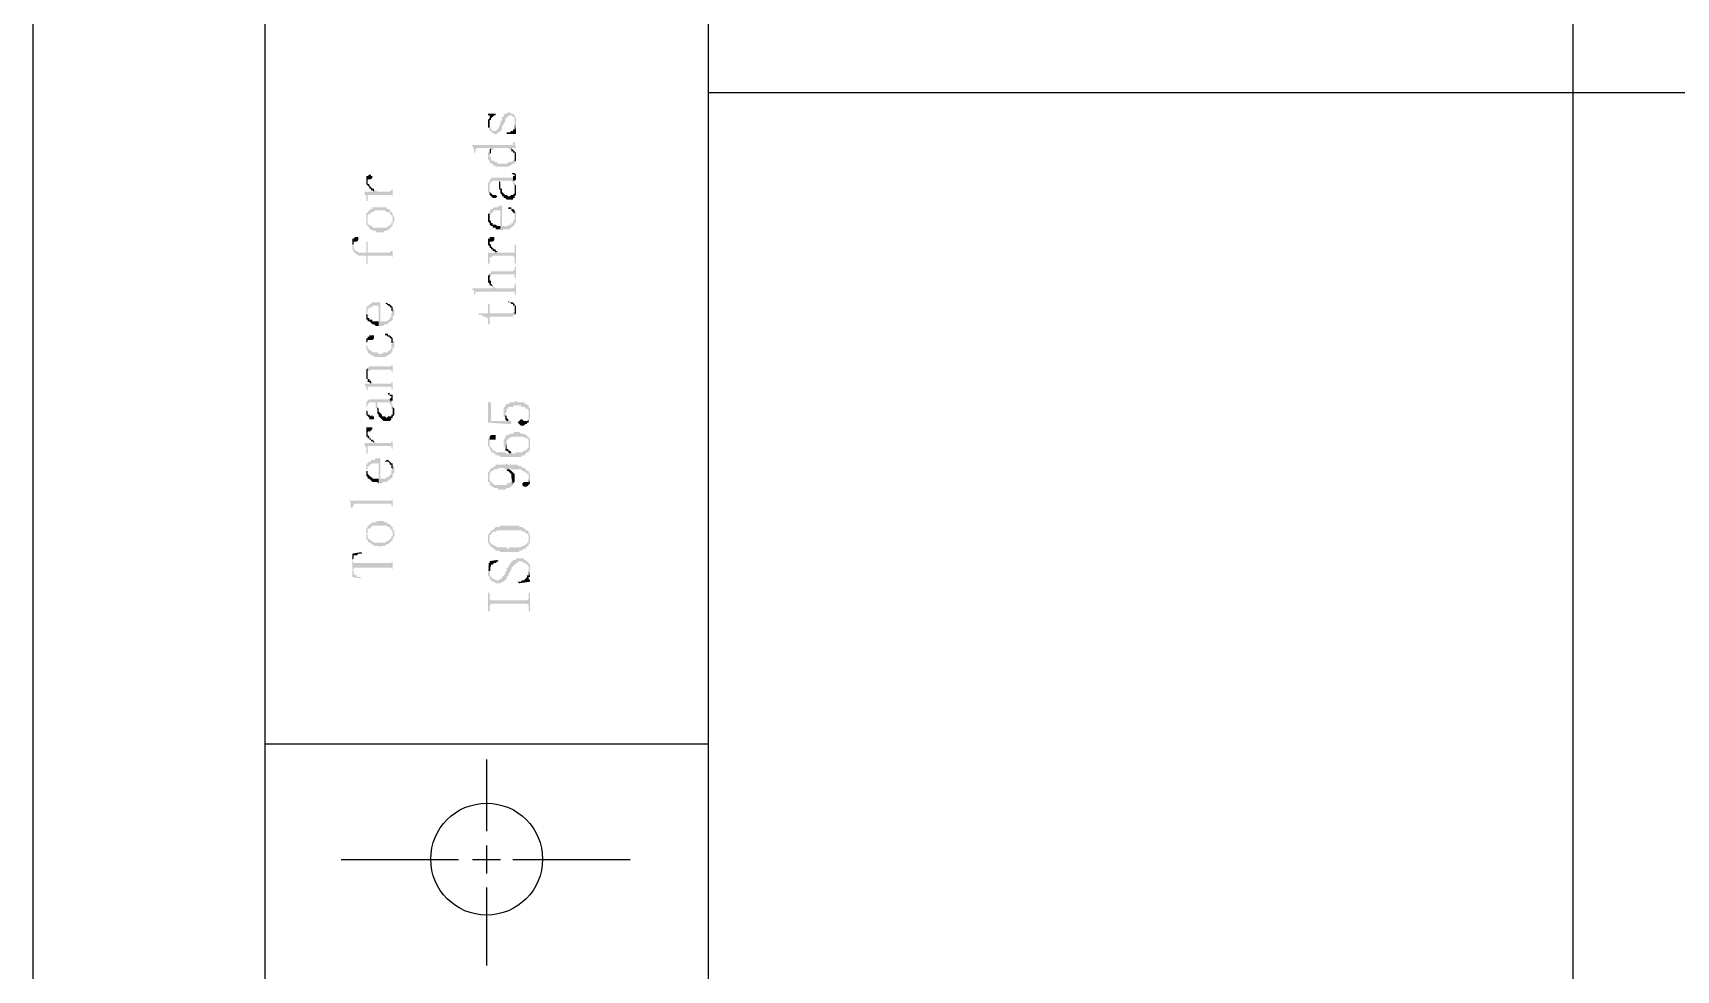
# Model space of a CAD drawing. Header units: inches. Extents: x 3613 to 8393, y -2205 to -794.
# Drawn here: x 5292.27 to 5339.79, y -1746.32 to -1719.2 of the extents above; entities that cross this region are included whole.
import ezdxf

# ---------------------------------------------------------------- set-up
doc = ezdxf.new("R2010")
doc.units = ezdxf.units.IN
doc.header["$MEASUREMENT"] = 0

msp = doc.modelspace()

# ---------------------------------------------------------------- hatches: boundary and pattern name
at = {"transparency": 33554559}
for points in [[(5305.428, -1721.543), (5305.428, -1721.588), (5305.473, -1721.588), (5305.473, -1721.994), (5305.473, -1721.814), (5305.473, -1721.724), (5305.518, -1721.724), (5305.518, -1721.679), (5305.563, -1721.633), (5305.563, -1721.633), (5305.609, -1721.588), (5305.654, -1721.588), (5305.654, -1721.543)], [(5305.473, -1721.994), (5305.473, -1722.04), (5305.518, -1722.04), (5305.518, -1722.085), (5305.563, -1722.085), (5305.609, -1722.13), (5305.699, -1722.13), (5305.699, -1722.085), (5305.744, -1722.085), (5305.789, -1722.04), (5305.789, -1722.04), (5305.834, -1721.994), (5305.834, -1721.904), (5305.879, -1721.859), (5305.879, -1721.814), (5305.925, -1721.769), (5305.925, -1721.679), (5305.97, -1721.679), (5305.97, -1721.633), (5306.015, -1721.633), (5306.015, -1721.588), (5306.105, -1721.588), (5306.15, -1721.633), (5306.195, -1721.633), (5306.195, -1721.679), (5306.195, -1721.814), (5306.24, -1722.04), (5306.24, -1721.994), (5306.24, -1721.904), (5306.24, -1721.724), (5306.24, -1721.633), (5306.195, -1721.633), (5306.195, -1721.588), (5306.195, -1721.588), (5306.15, -1721.543), (5306.105, -1721.543), (5306.06, -1721.498), (5306.015, -1721.498), (5305.97, -1721.543), (5305.925, -1721.543), (5305.879, -1721.588), (5305.879, -1721.633), (5305.834, -1721.633), (5305.834, -1721.724), (5305.789, -1721.769), (5305.789, -1721.859), (5305.744, -1721.904), (5305.744, -1721.949), (5305.699, -1721.994), (5305.699, -1721.994), (5305.654, -1722.04), (5305.563, -1722.04), (5305.518, -1721.994), (5305.518, -1721.949), (5305.473, -1721.949), (5305.473, -1721.814)], [(5305.428, -1721.814), (5305.428, -1721.949), (5305.473, -1721.949), (5305.473, -1721.994), (5305.473, -1721.633), (5305.473, -1721.679), (5305.428, -1721.724)], [(5305.97, -1722.085), (5305.97, -1722.13), (5306.24, -1722.13), (5306.24, -1722.085), (5306.24, -1722.04), (5306.24, -1722.04), (5306.195, -1721.814), (5306.195, -1721.904), (5306.195, -1721.994), (5306.15, -1721.994), (5306.15, -1722.04), (5306.105, -1722.04), (5306.06, -1722.085), (5306.015, -1722.085)], [(5304.977, -1722.446), (5304.977, -1722.491), (5305.022, -1722.536), (5305.022, -1722.671), (5305.067, -1722.671), (5305.067, -1722.581), (5305.067, -1722.581), (5305.112, -1722.536), (5305.518, -1722.536), (5305.518, -1722.581), (5305.563, -1722.581), (5305.609, -1722.536), (5306.015, -1722.536), (5306.06, -1722.581), (5306.105, -1722.581), (5306.105, -1722.536), (5306.24, -1722.536), (5306.24, -1722.491), (5306.195, -1722.446), (5306.195, -1722.356), (5306.15, -1722.356), (5306.15, -1722.401), (5306.15, -1722.446), (5306.105, -1722.446)], [(5305.428, -1722.762), (5305.428, -1722.852), (5305.473, -1722.897), (5305.473, -1722.942), (5305.518, -1722.987), (5305.563, -1722.987), (5305.563, -1723.032), (5305.609, -1723.032), (5305.654, -1723.078), (5306.015, -1723.078), (5306.06, -1723.032), (5306.105, -1723.032), (5306.15, -1722.987), (5306.195, -1722.987), (5306.195, -1722.762), (5306.195, -1722.852), (5306.15, -1722.897), (5306.15, -1722.897), (5306.105, -1722.942), (5306.015, -1722.942), (5305.97, -1722.987), (5305.699, -1722.987), (5305.699, -1722.942), (5305.609, -1722.942), (5305.609, -1722.897), (5305.518, -1722.897), (5305.518, -1722.807), (5305.473, -1722.807), (5305.473, -1722.626), (5305.473, -1722.671), (5305.428, -1722.671), (5305.428, -1722.717)], [(5305.473, -1722.626), (5305.473, -1722.762), (5305.473, -1722.717), (5305.518, -1722.671), (5305.518, -1722.626), (5305.518, -1722.536), (5305.518, -1722.536), (5305.473, -1722.581)], [(5306.105, -1722.581), (5306.105, -1722.626), (5306.15, -1722.626), (5306.15, -1722.671), (5306.195, -1722.671), (5306.195, -1722.942), (5306.24, -1722.897), (5306.24, -1722.762), (5306.24, -1722.717), (5306.24, -1722.671), (5306.195, -1722.626), (5306.195, -1722.626), (5306.15, -1722.581), (5306.15, -1722.581), (5306.105, -1722.536)], [(5301.908, -1723.484), (5301.908, -1723.574), (5301.908, -1723.574), (5301.953, -1723.619), (5301.953, -1723.484), (5301.953, -1723.439), (5302.043, -1723.439), (5302.088, -1723.394), (5302.088, -1723.348), (5302.043, -1723.348), (5302.043, -1723.303), (5301.998, -1723.303), (5301.953, -1723.348), (5301.908, -1723.348), (5301.908, -1723.439)], [(5305.428, -1723.664), (5305.428, -1723.709), (5305.428, -1723.8), (5305.473, -1723.845), (5305.473, -1723.89), (5305.473, -1723.664), (5305.473, -1723.574), (5305.518, -1723.529), (5305.518, -1723.529), (5305.563, -1723.484), (5305.744, -1723.484), (5305.744, -1723.709), (5305.744, -1723.484), (5306.105, -1723.484), (5306.15, -1723.529), (5306.15, -1723.574), (5306.15, -1723.574), (5306.195, -1723.619), (5306.195, -1723.664), (5306.195, -1723.755), (5306.195, -1723.574), (5306.195, -1723.529), (5306.15, -1723.484), (5306.15, -1723.394), (5305.518, -1723.394), (5305.518, -1723.439), (5305.473, -1723.439), (5305.473, -1723.529), (5305.428, -1723.529), (5305.428, -1723.619)], [(5306.06, -1723.258), (5306.105, -1723.258), (5306.15, -1723.303), (5306.195, -1723.303), (5306.195, -1723.484), (5306.24, -1723.439), (5306.24, -1723.348), (5306.24, -1723.303), (5306.195, -1723.258), (5306.105, -1723.258)], [(5306.15, -1723.394), (5306.15, -1723.484), (5306.195, -1723.484), (5306.195, -1723.348), (5306.15, -1723.348)], [(5301.863, -1723.8), (5301.863, -1723.89), (5301.908, -1723.89), (5301.908, -1723.98), (5301.908, -1724.071), (5301.953, -1724.071), (5301.953, -1723.935), (5301.953, -1723.89), (5302.63, -1723.89), (5302.675, -1723.935), (5302.675, -1724.071), (5302.675, -1723.574), (5302.675, -1723.709), (5302.675, -1723.709), (5302.63, -1723.755), (5302.63, -1723.755), (5302.585, -1723.8), (5302.224, -1723.8), (5302.179, -1723.755), (5302.133, -1723.755), (5302.133, -1723.8)], [(5301.953, -1723.619), (5301.953, -1723.619), (5301.998, -1723.664), (5301.998, -1723.709), (5302.043, -1723.709), (5302.043, -1723.755), (5302.088, -1723.755), (5302.133, -1723.8), (5302.133, -1723.709), (5302.088, -1723.709), (5302.043, -1723.664), (5302.043, -1723.664), (5301.998, -1723.619), (5301.998, -1723.574), (5301.953, -1723.574), (5301.953, -1723.484)], [(5305.473, -1723.89), (5305.473, -1723.89), (5305.518, -1723.935), (5305.518, -1723.935), (5305.563, -1723.98), (5305.654, -1723.98), (5305.699, -1723.935), (5305.654, -1723.89), (5305.563, -1723.89), (5305.518, -1723.845), (5305.518, -1723.845), (5305.473, -1723.8), (5305.473, -1723.664)], [(5305.744, -1723.709), (5305.789, -1723.755), (5305.789, -1723.845), (5305.789, -1723.845), (5305.834, -1723.89), (5305.834, -1723.935), (5305.879, -1723.935), (5305.879, -1723.98), (5305.925, -1723.98), (5305.97, -1724.025), (5306.15, -1724.025), (5306.15, -1723.98), (5306.195, -1723.98), (5306.195, -1723.935), (5306.24, -1723.89), (5306.24, -1723.755), (5306.24, -1723.664), (5306.24, -1723.619), (5306.24, -1723.619), (5306.195, -1723.574), (5306.195, -1723.845), (5306.195, -1723.845), (5306.15, -1723.89), (5306.105, -1723.89), (5306.06, -1723.935), (5306.015, -1723.935), (5305.97, -1723.89), (5305.925, -1723.89), (5305.879, -1723.845), (5305.879, -1723.845), (5305.834, -1723.8), (5305.834, -1723.709), (5305.789, -1723.709), (5305.789, -1723.529), (5305.744, -1723.484)], [(5301.908, -1724.432), (5301.908, -1724.612), (5301.908, -1724.612), (5301.953, -1724.567), (5301.953, -1724.522), (5301.953, -1724.477), (5301.998, -1724.432), (5302.043, -1724.432), (5302.043, -1724.386), (5302.133, -1724.386), (5302.133, -1724.341), (5302.449, -1724.341), (5302.495, -1724.386), (5302.585, -1724.386), (5302.585, -1724.432), (5302.585, -1724.432), (5302.63, -1724.477), (5302.63, -1724.477), (5302.675, -1724.522), (5302.675, -1724.793), (5302.675, -1724.702), (5302.72, -1724.657), (5302.72, -1724.567), (5302.72, -1724.522), (5302.675, -1724.477), (5302.675, -1724.432), (5302.675, -1724.432), (5302.63, -1724.386), (5302.63, -1724.386), (5302.585, -1724.341), (5302.585, -1724.296), (5302.495, -1724.296), (5302.495, -1724.251), (5302.088, -1724.251), (5302.088, -1724.296), (5302.043, -1724.296), (5301.998, -1724.341), (5301.998, -1724.341), (5301.953, -1724.386), (5301.953, -1724.386)], [(5305.473, -1724.432), (5305.473, -1724.522), (5305.473, -1724.477), (5305.473, -1724.477), (5305.518, -1724.432), (5305.518, -1724.432), (5305.563, -1724.386), (5305.563, -1724.386), (5305.609, -1724.341), (5305.789, -1724.341), (5305.789, -1724.883), (5305.834, -1724.928), (5305.834, -1724.928), (5305.879, -1724.883), (5306.06, -1724.883), (5306.06, -1724.838), (5306.105, -1724.838), (5306.15, -1724.793), (5306.15, -1724.793), (5306.195, -1724.748), (5306.195, -1724.702), (5306.24, -1724.702), (5306.24, -1724.522), (5306.24, -1724.432), (5306.24, -1724.386), (5306.195, -1724.341), (5306.195, -1724.522), (5306.195, -1724.612), (5306.195, -1724.612), (5306.15, -1724.657), (5306.15, -1724.702), (5306.105, -1724.702), (5306.105, -1724.748), (5306.015, -1724.748), (5306.015, -1724.793), (5305.834, -1724.793), (5305.834, -1724.206), (5305.744, -1724.206), (5305.699, -1724.251), (5305.609, -1724.251), (5305.563, -1724.296), (5305.518, -1724.296), (5305.518, -1724.341), (5305.473, -1724.341), (5305.473, -1724.386)], [(5306.015, -1724.251), (5306.015, -1724.296), (5306.105, -1724.296), (5306.105, -1724.341), (5306.15, -1724.386), (5306.15, -1724.386), (5306.195, -1724.432), (5306.195, -1724.522), (5306.195, -1724.341), (5306.195, -1724.341), (5306.15, -1724.296), (5306.105, -1724.296), (5306.105, -1724.251)], [(5301.908, -1724.612), (5301.908, -1724.748), (5301.908, -1724.748), (5301.953, -1724.793), (5301.953, -1724.793), (5301.998, -1724.838), (5301.998, -1724.883), (5302.043, -1724.883), (5302.088, -1724.928), (5302.179, -1724.928), (5302.179, -1724.973), (5302.404, -1724.973), (5302.449, -1724.928), (5302.54, -1724.928), (5302.54, -1724.883), (5302.585, -1724.883), (5302.585, -1724.838), (5302.63, -1724.838), (5302.63, -1724.793), (5302.675, -1724.793), (5302.675, -1724.612), (5302.675, -1724.657), (5302.63, -1724.702), (5302.63, -1724.748), (5302.585, -1724.748), (5302.585, -1724.793), (5302.54, -1724.793), (5302.495, -1724.838), (5302.088, -1724.838), (5302.088, -1724.793), (5302.043, -1724.793), (5301.998, -1724.748), (5301.953, -1724.748), (5301.953, -1724.612), (5301.908, -1724.612), (5301.908, -1724.432), (5301.908, -1724.477), (5301.908, -1724.567)], [(5305.428, -1724.567), (5305.428, -1724.657), (5305.473, -1724.702), (5305.473, -1724.748), (5305.518, -1724.793), (5305.563, -1724.793), (5305.563, -1724.838), (5305.654, -1724.838), (5305.654, -1724.883), (5305.789, -1724.883), (5305.789, -1724.793), (5305.699, -1724.793), (5305.654, -1724.748), (5305.563, -1724.748), (5305.563, -1724.702), (5305.518, -1724.702), (5305.518, -1724.657), (5305.518, -1724.657), (5305.473, -1724.612), (5305.473, -1724.432), (5305.428, -1724.432), (5305.428, -1724.522)], [(5301.502, -1725.154), (5301.502, -1725.334), (5301.547, -1725.334), (5301.547, -1725.244), (5301.637, -1725.244), (5301.682, -1725.199), (5301.682, -1725.109), (5301.592, -1725.109), (5301.547, -1725.154)], [(5301.502, -1725.334), (5301.502, -1725.47), (5301.502, -1725.47), (5301.547, -1725.515), (5301.547, -1725.56), (5301.592, -1725.56), (5301.592, -1725.605), (5301.637, -1725.605), (5301.682, -1725.65), (5301.908, -1725.65), (5301.908, -1725.876), (5301.953, -1725.876), (5301.953, -1725.65), (5302.63, -1725.65), (5302.675, -1725.695), (5302.675, -1725.831), (5302.675, -1725.289), (5302.675, -1725.515), (5302.63, -1725.515), (5302.585, -1725.56), (5301.953, -1725.56), (5301.953, -1725.244), (5301.908, -1725.244), (5301.908, -1725.56), (5301.682, -1725.56), (5301.637, -1725.515), (5301.592, -1725.515), (5301.592, -1725.47), (5301.547, -1725.47), (5301.547, -1725.379), (5301.502, -1725.334), (5301.502, -1725.154), (5301.502, -1725.244), (5301.502, -1725.289)], [(5305.428, -1725.244), (5305.428, -1725.334), (5305.428, -1725.334), (5305.473, -1725.379), (5305.473, -1725.424), (5305.473, -1725.244), (5305.563, -1725.244), (5305.609, -1725.199), (5305.609, -1725.154), (5305.609, -1725.109), (5305.473, -1725.109), (5305.473, -1725.154), (5305.428, -1725.154), (5305.428, -1725.199)], [(5305.428, -1725.56), (5305.428, -1725.605), (5305.428, -1725.695), (5305.428, -1725.876), (5305.473, -1725.876), (5305.473, -1725.695), (5305.518, -1725.695), (5305.563, -1725.65), (5306.15, -1725.65), (5306.195, -1725.695), (5306.195, -1725.876), (5306.24, -1725.876), (5306.24, -1725.334), (5306.195, -1725.334), (5306.195, -1725.515), (5306.195, -1725.56), (5305.744, -1725.56), (5305.699, -1725.515), (5305.654, -1725.56)], [(5305.473, -1725.424), (5305.518, -1725.424), (5305.518, -1725.47), (5305.563, -1725.47), (5305.563, -1725.515), (5305.609, -1725.515), (5305.654, -1725.56), (5305.654, -1725.56), (5305.699, -1725.515), (5305.654, -1725.515), (5305.654, -1725.47), (5305.609, -1725.47), (5305.563, -1725.424), (5305.563, -1725.424), (5305.518, -1725.379), (5305.518, -1725.334), (5305.473, -1725.289), (5305.473, -1725.289)], [(5305.428, -1726.327), (5305.428, -1726.417), (5305.473, -1726.463), (5305.473, -1726.508), (5305.518, -1726.508), (5305.563, -1726.553), (5305.563, -1726.598), (5305.563, -1726.508), (5305.518, -1726.463), (5305.518, -1726.372), (5305.473, -1726.372), (5305.473, -1726.147), (5305.473, -1726.192), (5305.428, -1726.237), (5305.428, -1726.282)], [(5305.473, -1726.147), (5305.473, -1726.327), (5305.473, -1726.282), (5305.518, -1726.237), (5305.518, -1726.192), (5306.195, -1726.192), (5306.195, -1726.282), (5306.24, -1726.282), (5306.24, -1725.966), (5306.195, -1725.966), (5306.195, -1726.056), (5306.195, -1726.056), (5306.15, -1726.101), (5305.518, -1726.101), (5305.518, -1726.147)], [(5304.977, -1726.598), (5304.977, -1726.643), (5305.022, -1726.643), (5305.022, -1726.688), (5305.022, -1726.778), (5305.067, -1726.778), (5305.067, -1726.733), (5305.067, -1726.688), (5306.195, -1726.688), (5306.195, -1726.778), (5306.24, -1726.778), (5306.24, -1726.463), (5306.195, -1726.463), (5306.195, -1726.553), (5306.195, -1726.553), (5306.15, -1726.598), (5305.654, -1726.598), (5305.609, -1726.553), (5305.563, -1726.553), (5305.563, -1726.598)], [(5301.908, -1727.185), (5301.908, -1727.32), (5301.908, -1727.32), (5301.953, -1727.275), (5301.953, -1727.185), (5301.998, -1727.185), (5301.998, -1727.14), (5302.088, -1727.14), (5302.088, -1727.094), (5302.269, -1727.094), (5302.269, -1727.681), (5302.404, -1727.681), (5302.449, -1727.636), (5302.54, -1727.636), (5302.54, -1727.591), (5302.585, -1727.591), (5302.585, -1727.546), (5302.63, -1727.546), (5302.675, -1727.501), (5302.675, -1727.455), (5302.675, -1727.41), (5302.72, -1727.365), (5302.72, -1727.32), (5302.72, -1727.23), (5302.72, -1727.23), (5302.675, -1727.185), (5302.675, -1727.14), (5302.675, -1727.275), (5302.675, -1727.275), (5302.63, -1727.32), (5302.63, -1727.41), (5302.63, -1727.41), (5302.585, -1727.455), (5302.585, -1727.501), (5302.54, -1727.501), (5302.495, -1727.546), (5302.314, -1727.546), (5302.314, -1727.004), (5302.088, -1727.004), (5302.043, -1727.049), (5301.998, -1727.049), (5301.998, -1727.094), (5301.953, -1727.094), (5301.908, -1727.14)], [(5301.908, -1727.32), (5301.908, -1727.365), (5301.908, -1727.501), (5301.953, -1727.501), (5301.953, -1727.546), (5301.998, -1727.546), (5302.043, -1727.591), (5302.043, -1727.591), (5302.088, -1727.636), (5302.133, -1727.636), (5302.179, -1727.681), (5302.269, -1727.681), (5302.269, -1727.546), (5302.088, -1727.546), (5302.088, -1727.501), (5301.998, -1727.501), (5301.998, -1727.455), (5301.953, -1727.455), (5301.953, -1727.365), (5301.953, -1727.365), (5301.908, -1727.32), (5301.908, -1727.185), (5301.908, -1727.23), (5301.908, -1727.275)], [(5302.449, -1727.049), (5302.495, -1727.049), (5302.54, -1727.094), (5302.585, -1727.094), (5302.585, -1727.14), (5302.63, -1727.14), (5302.63, -1727.23), (5302.63, -1727.23), (5302.675, -1727.275), (5302.675, -1727.14), (5302.63, -1727.094), (5302.585, -1727.049), (5302.54, -1727.049), (5302.495, -1727.004), (5302.495, -1727.004)], [(5305.157, -1727.32), (5305.157, -1727.365), (5305.248, -1727.365), (5305.293, -1727.41), (5305.383, -1727.41), (5305.383, -1727.455), (5305.428, -1727.455), (5305.428, -1727.636), (5305.473, -1727.636), (5305.473, -1727.41), (5306.15, -1727.41), (5306.15, -1727.365), (5306.195, -1727.365), (5306.195, -1727.185), (5306.195, -1727.275), (5306.15, -1727.275), (5306.15, -1727.32), (5305.473, -1727.32), (5305.473, -1727.049), (5305.428, -1727.049), (5305.428, -1727.32)], [(5306.015, -1727.004), (5306.06, -1727.004), (5306.105, -1727.049), (5306.15, -1727.049), (5306.15, -1727.094), (5306.195, -1727.094), (5306.195, -1727.365), (5306.24, -1727.32), (5306.24, -1727.23), (5306.24, -1727.185), (5306.24, -1727.094), (5306.195, -1727.094), (5306.195, -1727.049), (5306.195, -1727.049), (5306.15, -1727.004), (5306.06, -1727.004), (5306.015, -1726.959)], [(5301.908, -1728.223), (5301.908, -1728.358), (5301.908, -1728.178), (5301.953, -1728.132), (5301.953, -1728.087), (5302.088, -1728.087), (5302.133, -1728.042), (5302.133, -1727.997), (5302.133, -1727.952), (5301.998, -1727.952), (5301.998, -1727.997), (5301.953, -1727.997), (5301.953, -1728.042), (5301.908, -1728.042), (5301.908, -1728.178)], [(5301.908, -1728.358), (5301.953, -1728.403), (5301.953, -1728.448), (5301.953, -1728.448), (5301.998, -1728.493), (5302.043, -1728.493), (5302.043, -1728.539), (5302.133, -1728.539), (5302.133, -1728.584), (5302.449, -1728.584), (5302.495, -1728.539), (5302.54, -1728.539), (5302.585, -1728.493), (5302.63, -1728.493), (5302.63, -1728.448), (5302.675, -1728.403), (5302.675, -1728.313), (5302.72, -1728.313), (5302.72, -1728.178), (5302.72, -1728.132), (5302.675, -1728.087), (5302.675, -1728.042), (5302.675, -1728.178), (5302.675, -1728.178), (5302.63, -1728.223), (5302.63, -1728.358), (5302.585, -1728.358), (5302.585, -1728.403), (5302.54, -1728.403), (5302.54, -1728.448), (5302.404, -1728.448), (5302.359, -1728.493), (5302.269, -1728.493), (5302.224, -1728.448), (5302.088, -1728.448), (5302.043, -1728.403), (5302.043, -1728.403), (5301.998, -1728.358), (5301.953, -1728.358), (5301.953, -1728.268), (5301.953, -1728.268), (5301.908, -1728.223)], [(5302.449, -1727.952), (5302.495, -1727.952), (5302.54, -1727.997), (5302.585, -1727.997), (5302.585, -1728.042), (5302.63, -1728.042), (5302.63, -1728.178), (5302.675, -1728.178), (5302.675, -1728.042), (5302.63, -1727.997), (5302.63, -1727.997), (5302.585, -1727.952), (5302.54, -1727.952), (5302.54, -1727.907), (5302.449, -1727.907)], [(5301.908, -1729.08), (5301.908, -1729.17), (5301.908, -1729.216), (5301.953, -1729.216), (5301.953, -1729.306), (5301.998, -1729.306), (5302.043, -1729.351), (5302.043, -1729.261), (5301.998, -1729.261), (5301.998, -1729.216), (5301.953, -1729.216), (5301.953, -1728.9), (5301.908, -1728.945), (5301.908, -1728.99), (5301.908, -1729.035)], [(5301.953, -1728.9), (5301.953, -1729.08), (5301.953, -1728.99), (5301.998, -1728.99), (5302.043, -1728.945), (5302.63, -1728.945), (5302.63, -1728.99), (5302.675, -1729.035), (5302.675, -1728.764), (5302.675, -1728.809), (5302.63, -1728.809), (5302.63, -1728.855), (5301.998, -1728.855), (5301.953, -1728.9)], [(5301.863, -1729.351), (5301.863, -1729.396), (5301.908, -1729.441), (5301.908, -1729.532), (5301.953, -1729.532), (5301.953, -1729.441), (5302.63, -1729.441), (5302.63, -1729.486), (5302.675, -1729.532), (5302.675, -1729.261), (5302.675, -1729.306), (5302.63, -1729.306), (5302.63, -1729.351), (5302.088, -1729.351), (5302.088, -1729.306), (5302.043, -1729.306), (5302.043, -1729.351)], [(5302.54, -1729.622), (5302.54, -1729.667), (5302.585, -1729.667), (5302.585, -1729.712), (5302.63, -1729.712), (5302.63, -1729.847), (5302.675, -1729.847), (5302.675, -1729.712), (5302.675, -1729.667), (5302.585, -1729.667), (5302.585, -1729.622)], [(5301.908, -1730.073), (5301.908, -1730.118), (5301.908, -1730.254), (5301.908, -1730.028), (5301.953, -1729.983), (5301.953, -1729.938), (5301.953, -1729.938), (5301.998, -1729.893), (5302.179, -1729.893), (5302.179, -1730.028), (5302.224, -1730.073), (5302.224, -1730.118), (5302.224, -1729.893), (5302.585, -1729.893), (5302.585, -1729.938), (5302.63, -1729.983), (5302.63, -1730.073), (5302.675, -1730.073), (5302.675, -1730.163), (5302.675, -1729.938), (5302.63, -1729.938), (5302.63, -1729.893), (5302.585, -1729.802), (5301.998, -1729.802), (5301.953, -1729.847), (5301.953, -1729.847), (5301.908, -1729.893), (5301.908, -1729.938), (5301.908, -1730.028)], [(5301.908, -1730.254), (5301.953, -1730.299), (5301.953, -1730.299), (5301.998, -1730.344), (5301.998, -1730.389), (5302.133, -1730.389), (5302.133, -1730.299), (5302.088, -1730.299), (5302.088, -1730.254), (5302.043, -1730.299), (5302.043, -1730.299), (5301.998, -1730.254), (5301.953, -1730.254), (5301.953, -1730.209), (5301.953, -1730.163), (5301.908, -1730.118), (5301.908, -1730.073)], [(5302.224, -1730.118), (5302.224, -1730.209), (5302.269, -1730.254), (5302.269, -1730.299), (5302.269, -1730.299), (5302.314, -1730.344), (5302.314, -1730.344), (5302.359, -1730.389), (5302.359, -1730.389), (5302.404, -1730.434), (5302.585, -1730.434), (5302.63, -1730.389), (5302.63, -1730.344), (5302.675, -1730.344), (5302.675, -1730.299), (5302.675, -1730.299), (5302.72, -1730.254), (5302.72, -1730.163), (5302.72, -1730.073), (5302.675, -1730.028), (5302.675, -1729.983), (5302.675, -1730.254), (5302.63, -1730.254), (5302.63, -1730.299), (5302.54, -1730.299), (5302.495, -1730.344), (5302.449, -1730.299), (5302.359, -1730.299), (5302.359, -1730.254), (5302.314, -1730.209), (5302.314, -1730.209), (5302.269, -1730.163), (5302.269, -1730.118), (5302.269, -1730.073), (5302.224, -1730.028), (5302.224, -1729.893)], [(5302.585, -1729.802), (5302.63, -1729.893), (5302.63, -1729.757), (5302.63, -1729.757)], [(5305.428, -1729.893), (5305.428, -1730.479), (5306.105, -1730.524), (5306.105, -1730.434), (5306.06, -1730.434), (5306.015, -1730.389), (5306.015, -1730.434), (5305.518, -1730.434), (5305.518, -1729.893)], [(5305.879, -1730.163), (5305.879, -1730.299), (5305.879, -1730.299), (5305.925, -1730.344), (5305.925, -1730.389), (5305.925, -1730.209), (5305.925, -1730.209), (5305.97, -1730.163), (5305.97, -1730.073), (5306.015, -1730.073), (5306.015, -1730.028), (5306.15, -1730.028), (5306.195, -1729.983), (5306.376, -1729.983), (5306.421, -1730.028), (5306.511, -1730.028), (5306.511, -1730.073), (5306.556, -1730.073), (5306.602, -1730.118), (5306.602, -1730.389), (5306.647, -1730.389), (5306.647, -1730.254), (5306.647, -1730.073), (5306.647, -1730.073), (5306.602, -1730.028), (5306.602, -1729.983), (5306.556, -1729.983), (5306.556, -1729.938), (5306.511, -1729.938), (5306.466, -1729.893), (5306.286, -1729.893), (5306.24, -1729.847), (5306.24, -1729.847), (5306.195, -1729.893), (5306.06, -1729.893), (5306.015, -1729.938), (5305.97, -1729.938), (5305.925, -1729.983), (5305.925, -1730.028), (5305.879, -1730.028), (5305.879, -1730.118), (5305.879, -1730.118)], [(5305.925, -1730.389), (5305.925, -1730.389), (5305.97, -1730.434), (5306.015, -1730.434), (5306.015, -1730.389), (5306.015, -1730.389), (5305.97, -1730.344), (5305.97, -1730.299), (5305.97, -1730.299), (5305.925, -1730.254), (5305.925, -1730.209)], [(5306.286, -1730.479), (5306.286, -1730.479), (5306.331, -1730.524), (5306.331, -1730.524), (5306.376, -1730.57), (5306.466, -1730.57), (5306.511, -1730.524), (5306.556, -1730.524), (5306.556, -1730.479), (5306.602, -1730.479), (5306.602, -1730.254), (5306.602, -1730.389), (5306.602, -1730.389), (5306.556, -1730.434), (5306.466, -1730.434), (5306.421, -1730.389), (5306.376, -1730.389), (5306.331, -1730.434), (5306.331, -1730.434)], [(5301.863, -1731.066), (5301.863, -1731.156), (5301.908, -1731.201), (5301.908, -1731.292), (5301.908, -1731.382), (5301.953, -1731.382), (5301.953, -1731.156), (5302.63, -1731.156), (5302.63, -1731.201), (5302.675, -1731.247), (5302.675, -1731.382), (5302.675, -1730.84), (5302.675, -1731.021), (5302.63, -1731.021), (5302.63, -1731.066), (5302.179, -1731.066), (5302.133, -1731.021), (5302.133, -1731.066)], [(5301.908, -1730.75), (5301.908, -1730.885), (5301.953, -1730.885), (5301.953, -1730.75), (5301.953, -1730.75), (5301.998, -1730.705), (5301.998, -1730.75), (5302.043, -1730.705), (5302.043, -1730.705), (5302.088, -1730.66), (5302.088, -1730.615), (5301.908, -1730.615), (5301.908, -1730.705)], [(5301.953, -1730.885), (5301.953, -1730.931), (5301.998, -1730.931), (5301.998, -1730.976), (5302.043, -1730.976), (5302.043, -1731.021), (5302.088, -1731.021), (5302.133, -1731.066), (5302.133, -1731.021), (5302.133, -1731.021), (5302.088, -1730.976), (5302.043, -1730.976), (5302.043, -1730.931), (5301.998, -1730.931), (5301.998, -1730.885), (5301.998, -1730.885), (5301.953, -1730.84), (5301.953, -1730.795), (5301.953, -1730.795)], [(5305.428, -1731.066), (5305.428, -1731.156), (5305.428, -1731.156), (5305.473, -1731.201), (5305.473, -1731.247), (5305.473, -1731.247), (5305.518, -1731.292), (5305.518, -1731.337), (5305.563, -1731.337), (5305.609, -1731.382), (5305.654, -1731.382), (5305.654, -1731.427), (5305.744, -1731.427), (5305.789, -1731.472), (5306.376, -1731.472), (5306.421, -1731.427), (5306.511, -1731.427), (5306.511, -1731.382), (5306.511, -1731.382), (5306.556, -1731.337), (5306.602, -1731.337), (5306.602, -1731.292), (5306.647, -1731.292), (5306.602, -1731.111), (5306.602, -1731.201), (5306.602, -1731.201), (5306.556, -1731.247), (5306.556, -1731.247), (5306.511, -1731.292), (5306.466, -1731.292), (5306.421, -1731.337), (5306.24, -1731.337), (5306.195, -1731.382), (5306.15, -1731.382), (5306.105, -1731.337), (5306.105, -1731.337), (5306.06, -1731.382), (5305.97, -1731.382), (5305.925, -1731.337), (5305.654, -1731.337), (5305.654, -1731.292), (5305.563, -1731.292), (5305.563, -1731.247), (5305.518, -1731.201), (5305.518, -1731.201), (5305.473, -1731.156), (5305.473, -1731.111), (5305.473, -1730.931), (5305.428, -1730.931), (5305.428, -1731.021)], [(5305.473, -1730.931), (5305.473, -1731.066), (5305.473, -1730.976), (5305.654, -1730.976), (5305.654, -1730.885), (5305.654, -1730.84), (5305.518, -1730.84), (5305.473, -1730.885)], [(5305.879, -1731.066), (5305.879, -1731.156), (5305.879, -1731.156), (5305.925, -1731.201), (5305.925, -1731.247), (5305.925, -1731.292), (5305.97, -1731.066), (5305.97, -1730.976), (5306.015, -1730.976), (5306.015, -1730.931), (5306.06, -1730.931), (5306.105, -1730.885), (5306.466, -1730.885), (5306.511, -1730.931), (5306.556, -1730.931), (5306.602, -1730.976), (5306.602, -1731.111), (5306.647, -1731.292), (5306.647, -1731.201), (5306.647, -1731.066), (5306.647, -1730.931), (5306.602, -1730.931), (5306.602, -1730.885), (5306.556, -1730.885), (5306.556, -1730.84), (5306.511, -1730.84), (5306.466, -1730.795), (5306.376, -1730.795), (5306.331, -1730.75), (5306.195, -1730.75), (5306.15, -1730.795), (5306.06, -1730.795), (5306.015, -1730.84), (5305.97, -1730.84), (5305.925, -1730.885), (5305.925, -1730.931), (5305.925, -1730.931), (5305.879, -1730.976)], [(5301.908, -1731.743), (5301.908, -1731.878), (5301.908, -1731.833), (5301.953, -1731.833), (5301.953, -1731.743), (5301.998, -1731.743), (5301.998, -1731.698), (5302.043, -1731.698), (5302.088, -1731.653), (5302.269, -1731.653), (5302.269, -1732.239), (5302.359, -1732.239), (5302.404, -1732.194), (5302.495, -1732.194), (5302.54, -1732.149), (5302.585, -1732.149), (5302.585, -1732.104), (5302.63, -1732.104), (5302.675, -1732.059), (5302.675, -1732.014), (5302.675, -1731.969), (5302.72, -1731.924), (5302.72, -1731.833), (5302.72, -1731.743), (5302.675, -1731.743), (5302.675, -1731.653), (5302.675, -1731.833), (5302.675, -1731.833), (5302.63, -1731.878), (5302.63, -1731.969), (5302.63, -1731.969), (5302.585, -1732.014), (5302.585, -1732.014), (5302.54, -1732.059), (5302.495, -1732.059), (5302.449, -1732.104), (5302.314, -1732.104), (5302.314, -1731.517), (5302.179, -1731.517), (5302.133, -1731.562), (5302.043, -1731.562), (5302.043, -1731.608), (5301.998, -1731.608), (5301.953, -1731.653), (5301.953, -1731.653), (5301.908, -1731.698)], [(5305.925, -1731.292), (5305.97, -1731.292), (5306.015, -1731.337), (5306.015, -1731.337), (5306.06, -1731.382), (5306.105, -1731.337), (5306.06, -1731.292), (5306.015, -1731.292), (5306.015, -1731.247), (5305.97, -1731.247), (5305.97, -1731.201), (5305.97, -1731.066)], [(5301.908, -1731.878), (5301.908, -1732.014), (5301.908, -1732.014), (5301.953, -1732.059), (5301.953, -1732.104), (5301.998, -1732.104), (5302.043, -1732.149), (5302.043, -1732.149), (5302.088, -1732.194), (5302.224, -1732.194), (5302.269, -1732.239), (5302.269, -1732.104), (5302.088, -1732.104), (5302.088, -1732.059), (5302.043, -1732.059), (5301.998, -1732.014), (5301.998, -1732.014), (5301.953, -1731.969), (5301.953, -1731.878), (5301.908, -1731.878), (5301.908, -1731.743), (5301.908, -1731.833)], [(5302.449, -1731.608), (5302.54, -1731.608), (5302.585, -1731.653), (5302.585, -1731.698), (5302.63, -1731.698), (5302.63, -1731.743), (5302.63, -1731.788), (5302.675, -1731.833), (5302.675, -1731.653), (5302.63, -1731.653), (5302.585, -1731.608), (5302.585, -1731.608), (5302.54, -1731.562), (5302.495, -1731.562)], [(5305.428, -1732.059), (5305.428, -1732.194), (5305.473, -1732.194), (5305.473, -1732.285), (5305.518, -1732.285), (5305.518, -1732.33), (5305.563, -1732.33), (5305.609, -1732.375), (5305.699, -1732.375), (5305.744, -1732.42), (5305.925, -1732.42), (5305.97, -1732.375), (5306.06, -1732.375), (5306.06, -1732.33), (5306.105, -1732.33), (5306.15, -1732.285), (5306.105, -1732.059), (5306.105, -1732.104), (5306.105, -1732.194), (5306.06, -1732.194), (5306.06, -1732.239), (5305.97, -1732.239), (5305.97, -1732.285), (5305.609, -1732.285), (5305.563, -1732.239), (5305.563, -1732.239), (5305.518, -1732.194), (5305.518, -1732.194), (5305.473, -1732.149), (5305.473, -1731.878), (5305.428, -1731.924), (5305.428, -1732.014)], [(5305.473, -1731.878), (5305.473, -1732.059), (5305.473, -1732.014), (5305.473, -1731.924), (5305.518, -1731.924), (5305.518, -1731.878), (5305.563, -1731.878), (5305.609, -1731.833), (5305.699, -1731.833), (5305.744, -1731.788), (5305.879, -1731.788), (5305.925, -1731.833), (5305.97, -1731.833), (5305.97, -1731.878), (5306.015, -1731.788), (5306.06, -1731.788), (5306.105, -1731.833), (5306.376, -1731.833), (5306.421, -1731.878), (5306.466, -1731.878), (5306.511, -1731.924), (5306.556, -1731.924), (5306.556, -1731.969), (5306.602, -1731.969), (5306.602, -1732.104), (5306.602, -1732.104), (5306.647, -1732.239), (5306.647, -1732.104), (5306.647, -1732.014), (5306.647, -1731.969), (5306.602, -1731.924), (5306.602, -1731.878), (5306.556, -1731.878), (5306.511, -1731.833), (5306.511, -1731.788), (5306.421, -1731.788), (5306.421, -1731.743), (5306.331, -1731.743), (5306.286, -1731.698), (5306.015, -1731.698), (5305.97, -1731.653), (5305.925, -1731.698), (5305.654, -1731.698), (5305.654, -1731.743), (5305.609, -1731.743), (5305.563, -1731.788), (5305.518, -1731.788), (5305.518, -1731.833), (5305.473, -1731.833)], [(5305.97, -1731.878), (5306.015, -1731.878), (5306.06, -1731.924), (5306.105, -1731.969), (5306.105, -1732.059), (5306.105, -1732.059), (5306.15, -1732.285), (5306.15, -1732.239), (5306.15, -1732.239), (5306.195, -1732.194), (5306.195, -1732.149), (5306.195, -1732.059), (5306.195, -1731.969), (5306.15, -1731.924), (5306.15, -1731.924), (5306.105, -1731.878), (5306.105, -1731.878), (5306.06, -1731.833), (5306.015, -1731.833), (5306.015, -1731.788)], [(5306.421, -1732.285), (5306.421, -1732.285), (5306.466, -1732.33), (5306.556, -1732.33), (5306.602, -1732.285), (5306.602, -1732.285), (5306.647, -1732.239), (5306.602, -1732.104), (5306.602, -1732.194), (5306.466, -1732.194), (5306.421, -1732.239)], [(5301.411, -1732.736), (5301.411, -1732.736), (5301.456, -1732.781), (5301.456, -1732.871), (5301.456, -1732.916), (5301.502, -1732.962), (5301.502, -1733.052), (5301.502, -1732.916), (5301.547, -1732.871), (5301.547, -1732.826), (5302.63, -1732.826), (5302.63, -1732.871), (5302.63, -1732.871), (5302.675, -1732.916), (5302.675, -1733.052), (5302.675, -1732.51), (5302.675, -1732.691), (5302.675, -1732.691), (5302.63, -1732.736), (5302.585, -1732.736)], [(5301.908, -1733.548), (5301.908, -1733.684), (5301.953, -1733.684), (5301.953, -1733.548), (5301.998, -1733.548), (5302.043, -1733.503), (5302.043, -1733.503), (5302.088, -1733.458), (5302.495, -1733.458), (5302.54, -1733.503), (5302.585, -1733.503), (5302.585, -1733.548), (5302.63, -1733.548), (5302.63, -1733.593), (5302.675, -1733.639), (5302.675, -1733.684), (5302.675, -1733.864), (5302.675, -1733.819), (5302.675, -1733.819), (5302.72, -1733.774), (5302.72, -1733.684), (5302.72, -1733.593), (5302.675, -1733.593), (5302.675, -1733.503), (5302.63, -1733.503), (5302.63, -1733.458), (5302.585, -1733.413), (5302.54, -1733.413), (5302.495, -1733.368), (5302.449, -1733.368), (5302.404, -1733.323), (5302.224, -1733.323), (5302.179, -1733.368), (5302.088, -1733.368), (5302.043, -1733.413), (5301.998, -1733.413), (5301.998, -1733.458), (5301.953, -1733.458), (5301.953, -1733.503)], [(5301.908, -1733.684), (5301.908, -1733.774), (5301.908, -1733.864), (5301.953, -1733.864), (5301.953, -1733.909), (5301.998, -1733.954), (5302.043, -1733.954), (5302.043, -1734), (5302.088, -1734), (5302.133, -1734.045), (5302.269, -1734.045), (5302.314, -1734.09), (5302.314, -1734.045), (5302.449, -1734.045), (5302.495, -1734), (5302.54, -1734), (5302.585, -1733.954), (5302.585, -1733.954), (5302.63, -1733.909), (5302.63, -1733.909), (5302.675, -1733.864), (5302.675, -1733.684), (5302.675, -1733.774), (5302.63, -1733.774), (5302.63, -1733.819), (5302.585, -1733.864), (5302.585, -1733.864), (5302.54, -1733.909), (5302.495, -1733.909), (5302.449, -1733.954), (5302.133, -1733.954), (5302.088, -1733.909), (5302.043, -1733.909), (5302.043, -1733.864), (5301.998, -1733.864), (5301.953, -1733.819), (5301.953, -1733.774), (5301.953, -1733.729), (5301.908, -1733.684), (5301.908, -1733.548), (5301.908, -1733.639), (5301.908, -1733.639)], [(5305.428, -1733.864), (5305.428, -1733.954), (5305.428, -1733.954), (5305.473, -1734), (5305.473, -1734.045), (5305.518, -1734.045), (5305.518, -1734.09), (5305.563, -1734.09), (5305.609, -1734.135), (5305.609, -1734.135), (5305.654, -1734.18), (5305.744, -1734.18), (5305.789, -1734.225), (5306.331, -1734.225), (5306.331, -1734.18), (5306.421, -1734.18), (5306.421, -1734.135), (5306.511, -1734.135), (5306.511, -1734.09), (5306.556, -1734.09), (5306.556, -1734.045), (5306.602, -1734.045), (5306.602, -1734), (5306.647, -1733.954), (5306.647, -1733.864), (5306.647, -1733.729), (5306.647, -1733.729), (5306.602, -1733.684), (5306.602, -1733.864), (5306.602, -1733.954), (5306.556, -1733.954), (5306.556, -1734), (5306.511, -1734), (5306.466, -1734.045), (5306.421, -1734.045), (5306.376, -1734.09), (5306.06, -1734.09), (5306.015, -1734.135), (5306.015, -1734.135), (5305.97, -1734.09), (5305.699, -1734.09), (5305.654, -1734.045), (5305.609, -1734.045), (5305.563, -1734), (5305.518, -1734), (5305.518, -1733.954), (5305.473, -1733.954), (5305.473, -1733.864), (5305.473, -1733.684), (5305.428, -1733.729), (5305.428, -1733.819)], [(5305.473, -1733.684), (5305.473, -1733.864), (5305.473, -1733.819), (5305.473, -1733.729), (5305.518, -1733.729), (5305.518, -1733.684), (5305.563, -1733.684), (5305.563, -1733.639), (5305.654, -1733.639), (5305.699, -1733.593), (5306.421, -1733.593), (5306.421, -1733.639), (5306.511, -1733.639), (5306.511, -1733.684), (5306.556, -1733.684), (5306.602, -1733.729), (5306.602, -1733.864), (5306.602, -1733.639), (5306.602, -1733.639), (5306.556, -1733.593), (5306.511, -1733.593), (5306.511, -1733.548), (5306.466, -1733.548), (5306.421, -1733.503), (5306.331, -1733.503), (5306.331, -1733.458), (5305.789, -1733.458), (5305.744, -1733.503), (5305.654, -1733.503), (5305.609, -1733.548), (5305.609, -1733.548), (5305.563, -1733.593), (5305.518, -1733.593), (5305.518, -1733.639), (5305.473, -1733.639)], [(5301.502, -1734.27), (5301.502, -1734.451), (5301.502, -1734.451), (5301.547, -1734.406), (5301.547, -1734.316), (5301.637, -1734.316), (5301.682, -1734.27), (5301.772, -1734.27), (5301.772, -1734.225)], [(5301.502, -1734.27), (5301.502, -1734.947), (5301.772, -1734.993), (5301.772, -1734.993), (5301.727, -1734.947), (5301.637, -1734.947), (5301.637, -1734.902), (5301.592, -1734.902), (5301.547, -1734.857), (5301.547, -1734.767), (5301.502, -1734.722), (5301.502, -1734.451)], [(5301.502, -1734.451), (5301.502, -1734.722), (5301.547, -1734.722), (5301.547, -1734.677), (5302.63, -1734.677), (5302.675, -1734.722), (5302.675, -1734.812), (5302.675, -1734.451), (5302.675, -1734.496), (5302.675, -1734.496), (5302.63, -1734.541), (5301.547, -1734.541)], [(5305.428, -1734.767), (5305.428, -1734.902), (5305.428, -1734.902), (5305.473, -1734.947), (5305.473, -1734.993), (5305.473, -1734.993), (5305.518, -1735.038), (5305.518, -1735.038), (5305.563, -1735.083), (5305.609, -1735.083), (5305.654, -1735.128), (5305.789, -1735.128), (5305.834, -1735.083), (5305.879, -1735.083), (5305.925, -1735.038), (5305.925, -1735.038), (5305.97, -1734.993), (5305.97, -1734.947), (5306.015, -1734.902), (5306.015, -1734.857), (5306.06, -1734.812), (5306.06, -1734.767), (5306.105, -1734.767), (5306.105, -1734.677), (5306.15, -1734.631), (5306.15, -1734.631), (5306.195, -1734.586), (5306.195, -1734.586), (5306.24, -1734.541), (5306.286, -1734.541), (5306.286, -1734.496), (5306.421, -1734.496), (5306.466, -1734.541), (5306.511, -1734.541), (5306.556, -1734.586), (5306.556, -1734.586), (5306.602, -1734.631), (5306.602, -1734.767), (5306.647, -1734.947), (5306.647, -1734.812), (5306.647, -1734.767), (5306.647, -1734.586), (5306.647, -1734.586), (5306.602, -1734.541), (5306.602, -1734.541), (5306.556, -1734.496), (5306.556, -1734.496), (5306.511, -1734.451), (5306.466, -1734.451), (5306.466, -1734.406), (5306.24, -1734.406), (5306.24, -1734.451), (5306.15, -1734.451), (5306.15, -1734.496), (5306.105, -1734.496), (5306.105, -1734.541), (5306.06, -1734.541), (5306.06, -1734.586), (5306.015, -1734.631), (5306.015, -1734.677), (5305.97, -1734.677), (5305.97, -1734.767), (5305.925, -1734.812), (5305.925, -1734.857), (5305.879, -1734.902), (5305.879, -1734.902), (5305.834, -1734.947), (5305.834, -1734.993), (5305.789, -1734.993), (5305.744, -1735.038), (5305.654, -1735.038), (5305.609, -1734.993), (5305.563, -1734.993), (5305.518, -1734.947), (5305.518, -1734.947), (5305.473, -1734.902), (5305.473, -1734.586), (5305.428, -1734.631), (5305.428, -1734.722), (5305.428, -1734.722)], [(5305.428, -1734.496), (5305.473, -1734.496), (5305.473, -1734.541), (5305.473, -1734.722), (5305.473, -1734.677), (5305.518, -1734.631), (5305.518, -1734.586), (5305.563, -1734.586), (5305.609, -1734.541), (5305.654, -1734.541), (5305.699, -1734.496), (5305.744, -1734.496), (5305.699, -1734.451)], [(5306.286, -1735.083), (5306.331, -1735.128), (5306.647, -1735.083), (5306.647, -1735.038), (5306.647, -1735.038), (5306.602, -1734.993), (5306.602, -1734.812), (5306.602, -1734.902), (5306.556, -1734.902), (5306.556, -1734.947), (5306.556, -1734.947), (5306.511, -1734.993), (5306.511, -1734.993), (5306.466, -1735.038), (5306.421, -1735.038), (5306.376, -1735.083), (5306.331, -1735.083)], [(5306.602, -1734.812), (5306.602, -1734.993), (5306.602, -1734.947), (5306.647, -1734.947), (5306.602, -1734.767)], [(5305.428, -1735.399), (5305.428, -1735.94), (5305.473, -1735.94), (5305.473, -1735.76), (5305.473, -1735.76), (5305.518, -1735.715), (5306.556, -1735.715), (5306.602, -1735.76), (5306.602, -1735.94), (5306.647, -1735.94), (5306.647, -1735.399), (5306.602, -1735.399), (5306.602, -1735.579), (5306.602, -1735.579), (5306.556, -1735.624), (5305.518, -1735.624), (5305.473, -1735.579), (5305.473, -1735.399)]]:
    msp.add_hatch(color=256, dxfattribs=at).paths.add_polyline_path(points)

# ---------------------------------------------------------------- linework, layer by layer
for p, q in [((5298.974, -1574.063), (5298.974, -1860.804)), ((5336.794, -1574.063), (5336.794, -1830.024)), ((5311.792, -1720.924), (5708.23, -1720.924))]:
    msp.add_line(p, q)
for points in [[(5712.268, -1865.063), (5712.268, -1568.063), (5292.268, -1568.063), (5292.268, -1865.063)], [(5305.473, -1734.586), (5305.473, -1734.767), (5305.473, -1734.541)]]:
    msp.add_lwpolyline(points, close=True)
for points in [[(5311.792, -1574.063), (5311.792, -1860.804)], [(5298.974, -1739.777), (5311.792, -1739.777)], [(5305.383, -1740.228), (5305.383, -1742.304)], [(5305.383, -1742.71), (5305.383, -1743.522)], [(5301.186, -1743.116), (5304.571, -1743.116)], [(5304.977, -1743.116), (5305.789, -1743.116)], [(5306.15, -1743.116), (5309.535, -1743.116)], [(5305.383, -1743.929), (5305.383, -1746.185)]]:
    msp.add_lwpolyline(points)
msp.add_circle((5305.39, -1743.109), 1.618)

doc.saveas('drawing.dxf')
